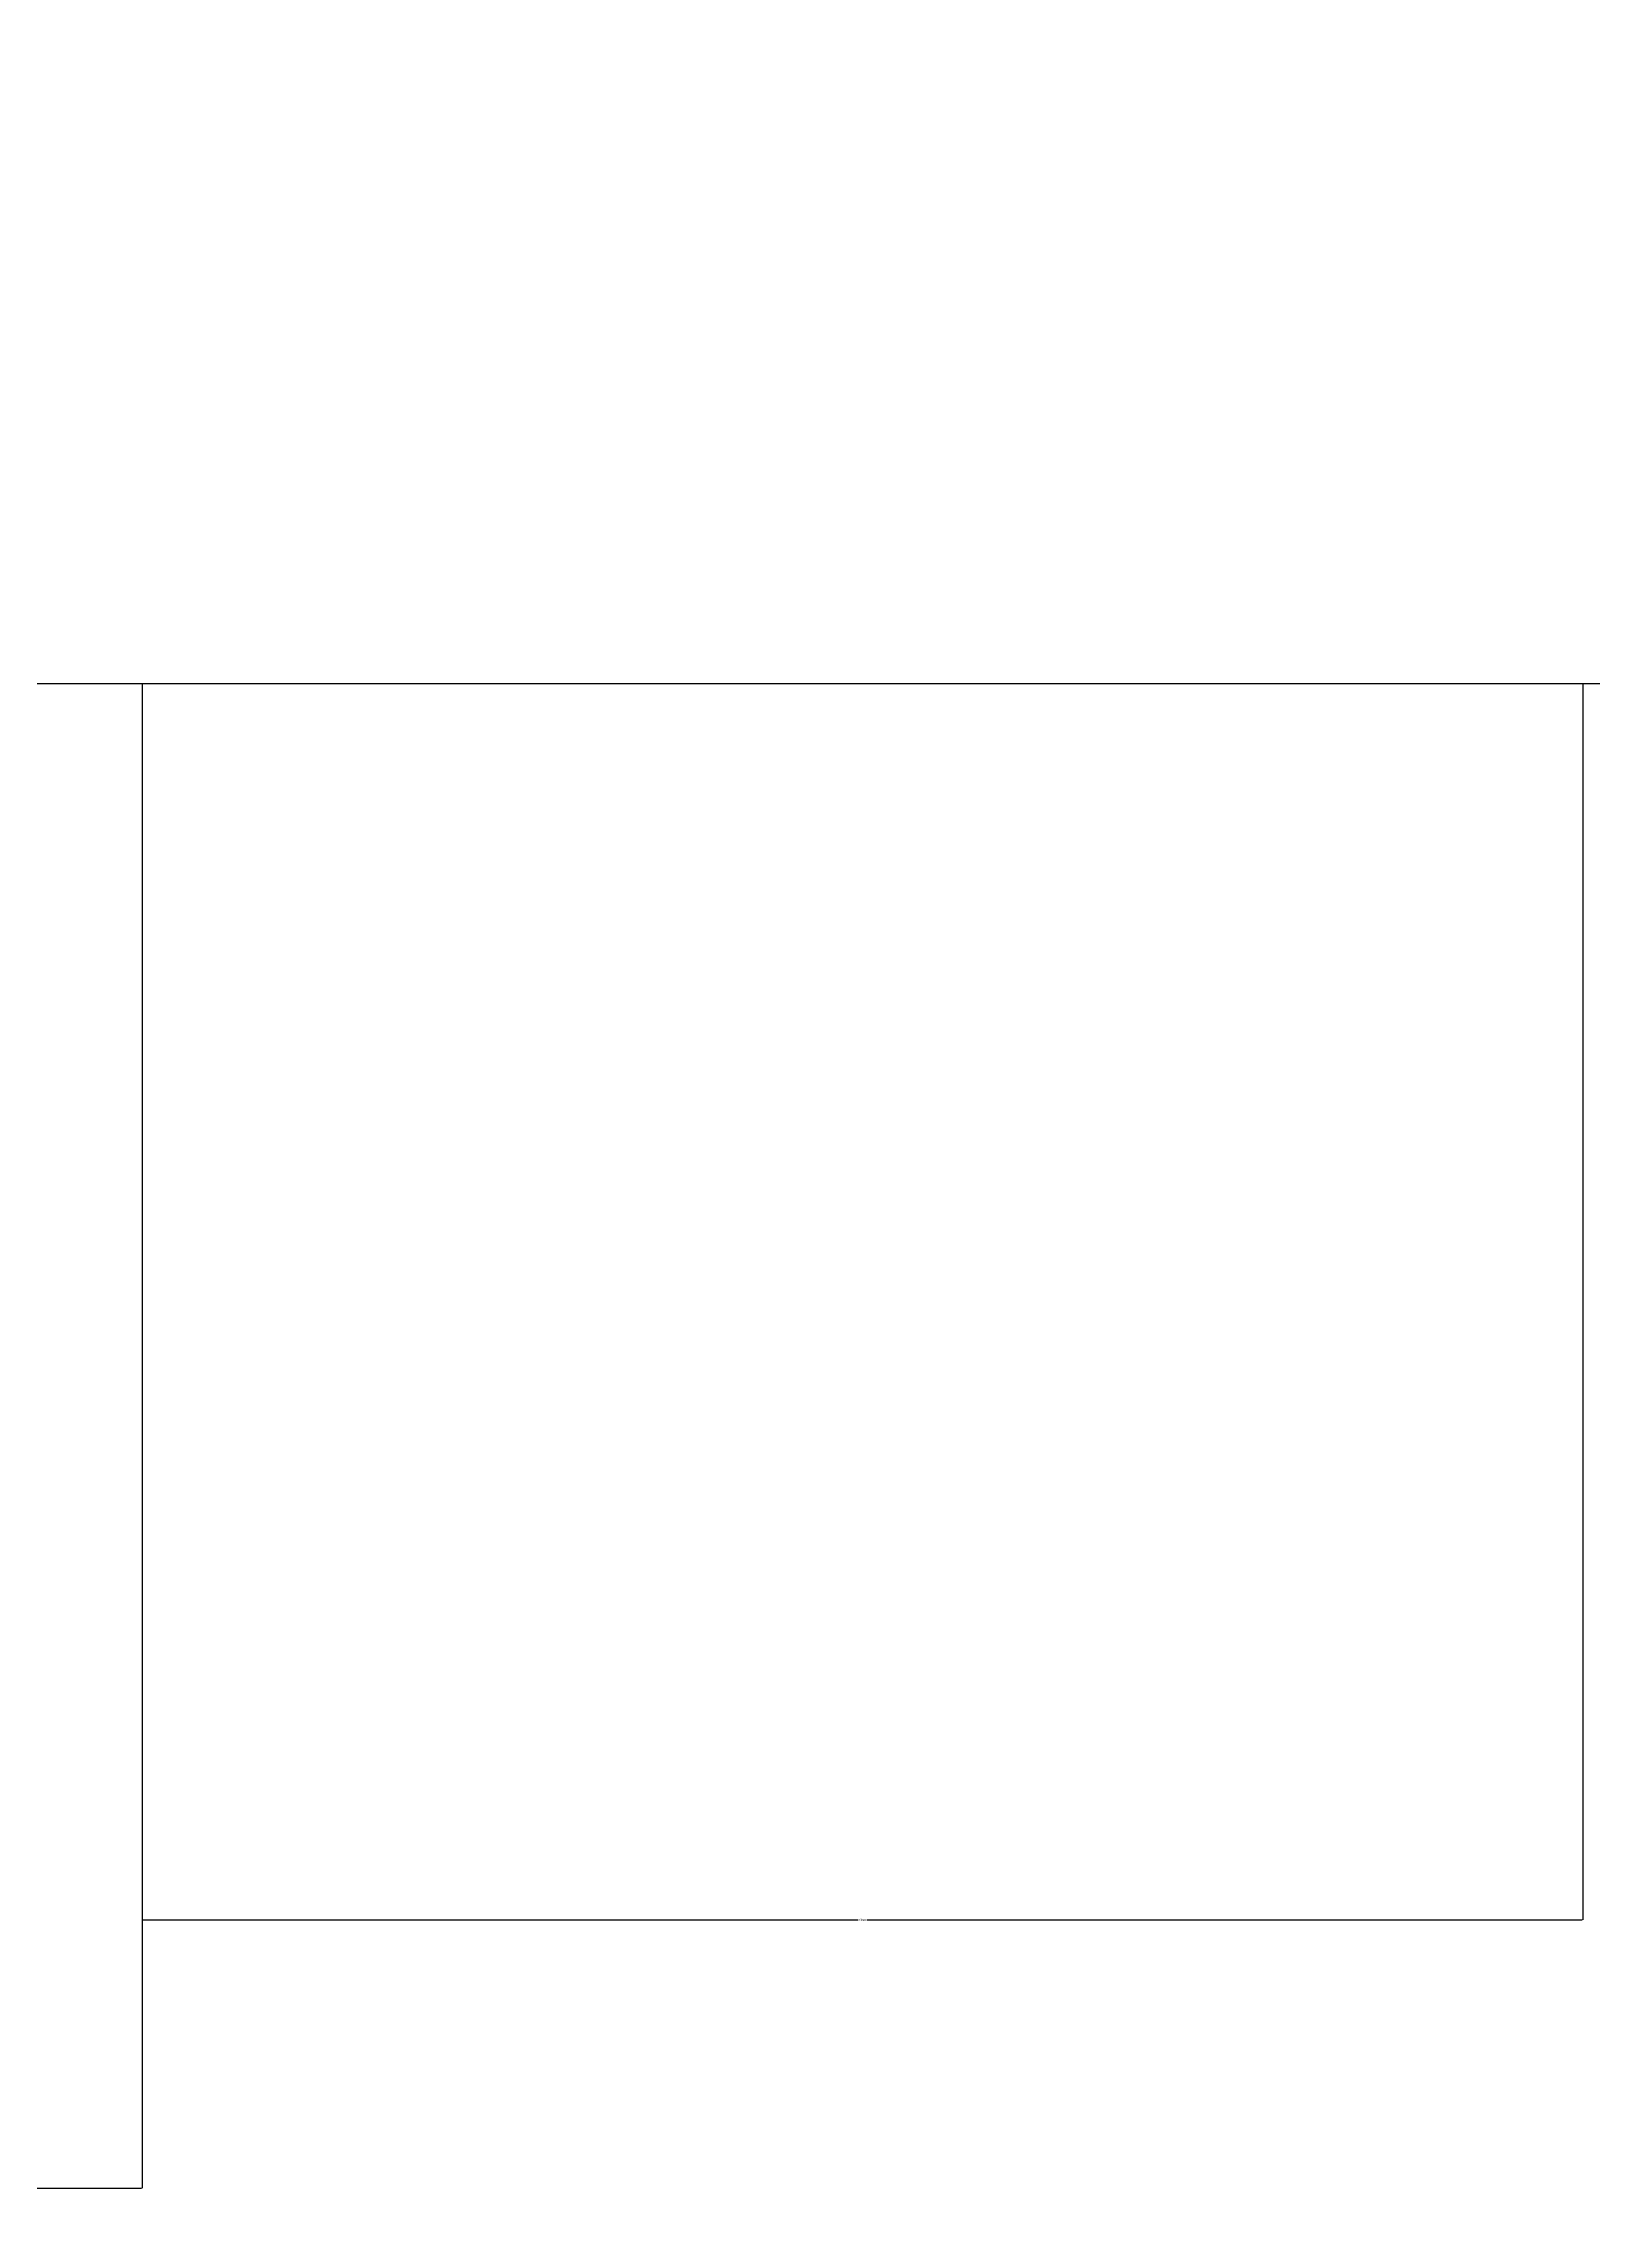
# Model space of a CAD drawing. Header units: metres. Extents: x 4568 to 182545, y -86951 to 35529.
# Drawn here: x 54790 to 55487, y -10823 to -9843 of the extents above; entities that cross this region are included whole.
import ezdxf

# ---------------------------------------------------------------- set-up
doc = ezdxf.new("R2010")
doc.units = ezdxf.units.M
doc.layers.add('DIM', color=1, linetype='Continuous')
doc.layers.add('PLAN', color=2, linetype='Continuous')
doc.dimstyles.get("Standard").update_dxf_attribs({"dimtxt": 2.5, "dimasz": 2.5, "dimexe": 1.25, "dimexo": 0.625, "dimtad": 1, "dimcen": 2.5, "dimazin": 3, "dimtfac": 1, "dimtmove": 0, "dimatfit": 3})

# ---------------------------------------------------------------- blocks, each defined once
blk = doc.blocks.new('_CLOSEDFILLED')
at = {"color": 0, "linetype": 'BYBLOCK'}
blk.add_solid([(-1, 0.2), (0, 0), (-1, -0.2)], dxfattribs=at)
blk = doc.blocks.new('*D101')
for p, q in [((53969.85, -10130.59), (53969.85, -10806.94)), ((54833.85, -10130.59), (54833.85, -10806.94)), ((53970.1, -10806.94), (54401.35, -10806.94)), ((54402.35, -10806.94), (54833.6, -10806.94))]:
    blk.add_line(p, q)
at = {"layer": 'Defpoints'}
for p in [(53969.85, -10130.59), (54833.85, -10130.59), (53969.85, -10806.94)]:
    blk.add_point(p, dxfattribs=at)
at = {"layer": 'DIM', "xscale": 0.25, "yscale": 0.25, "rotation": 180}
blk.add_blockref('_CLOSEDFILLED', (53969.85, -10806.94), dxfattribs=at)
at = {"layer": 'DIM', "xscale": 0.25, "yscale": 0.25}
blk.add_blockref('_CLOSEDFILLED', (54833.85, -10806.94), dxfattribs=at)
at = {"layer": 'DIM', "insert": (54401.85, -10806.94), "char_height": 1, "attachment_point": 5}
blk.add_mtext('h', dxfattribs=at)
blk = doc.blocks.new('*D103')
for p, q in [((52961.85, -10130.59), (52961.85, -11407.64)), ((55841.85, -10130.59), (55841.85, -11407.64)), ((54401.35, -11407.64), (52961.6, -11407.64)), ((55842.1, -11407.64), (54402.35, -11407.64))]:
    blk.add_line(p, q)
at = {"layer": 'Defpoints'}
for p in [(52961.85, -10130.59), (55841.85, -10130.59), (55841.85, -11407.64)]:
    blk.add_point(p, dxfattribs=at)
at = {"layer": 'DIM', "xscale": 0.25, "yscale": 0.25}
blk.add_blockref('_CLOSEDFILLED', (52961.85, -11407.64), dxfattribs=at)
at = {"layer": 'DIM', "xscale": 0.25, "yscale": 0.25, "rotation": 180}
blk.add_blockref('_CLOSEDFILLED', (55841.85, -11407.64), dxfattribs=at)
at = {"layer": 'DIM', "insert": (54401.85, -11407.64), "char_height": 1, "attachment_point": 5}
blk.add_mtext('B', dxfattribs=at)
blk = doc.blocks.new('*D104')
for p, q in [((54833.85, -10130.59), (54833.85, -10686.35)), ((55481.85, -10130.59), (55481.85, -10686.35)), ((54834.1, -10686.35), (55155.85, -10686.35)), ((55159.85, -10686.35), (55481.6, -10686.35))]:
    blk.add_line(p, q)
at = {"layer": 'Defpoints'}
for p in [(54833.85, -10130.59), (55481.85, -10130.59), (54833.85, -10686.35)]:
    blk.add_point(p, dxfattribs=at)
at = {"layer": 'DIM', "xscale": 0.25, "yscale": 0.25, "rotation": 180}
blk.add_blockref('_CLOSEDFILLED', (54833.85, -10686.35), dxfattribs=at)
at = {"layer": 'DIM', "xscale": 0.25, "yscale": 0.25}
blk.add_blockref('_CLOSEDFILLED', (55481.85, -10686.35), dxfattribs=at)
at = {"layer": 'DIM', "insert": (55157.85, -10686.35), "char_height": 1, "attachment_point": 5}
blk.add_mtext('60xn', dxfattribs=at)

msp = doc.modelspace()

# ---------------------------------------------------------------- linework, layer by layer
at = {"layer": 'PLAN'}
msp.add_lwpolyline([(52961.85, -7250.59), (55841.85, -7250.59), (55841.85, -10130.59), (52961.85, -10130.59)], close=True, dxfattribs=at)

# ---------------------------------------------------------------- dimensions: what is measured, and where the dimension line sits
at = {"layer": 'DIM'}
for base, p1, p2, text, picture, middle in [((55841.85, -11407.64), (55841.85, -10130.59), (52961.85, -10130.59), 'B', '*D103', (54401.85, -11407.64)), ((53969.85, -10806.94), (53969.85, -10130.59), (54833.85, -10130.59), 'h', '*D101', (54401.85, -10806.94)), ((54833.85, -10686.35), (54833.85, -10130.59), (55481.85, -10130.59), '60xn', '*D104', (55157.85, -10686.35))]:
    dim = msp.add_linear_dim(base=base, p1=p1, p2=p2, text=text, dimstyle='Standard', dxfattribs=at)
    dim.commit()
    dim.dimension.update_dxf_attribs({"geometry": picture, "text_midpoint": middle})

doc.saveas('drawing.dxf')
